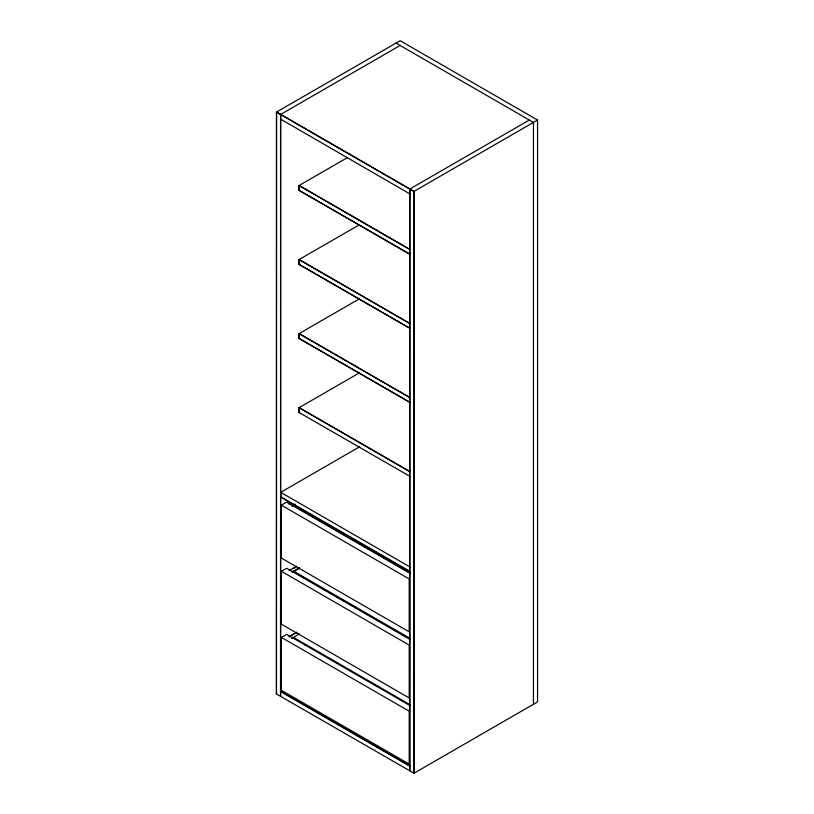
<?xml version="1.0" encoding="UTF-8"?>
<svg xmlns="http://www.w3.org/2000/svg" width="814" height="814" viewBox="0 0 814 814"><rect width="100%" height="100%" fill="white"/><g stroke="black" fill="none" stroke-linecap="round" stroke-linejoin="round"><path stroke-width="1.22" d="M276.445 112.108L400.132 40.7L537.555 120.045L537.555 701.892L413.868 773.3L413.868 191.453L276.445 112.108L276.445 693.955L414.011 773.219L414.011 191.371L276.587 112.027L276.445 693.955M400.132 45.462L280.565 114.489L280.565 696.336L280.708 114.408M280.708 119.17L409.747 193.834M409.595 254.151L299.033 190.313L299.033 185.551L347.517 157.56M299.033 190.313L409.737 254.07M529.314 120.045L409.747 189.072L409.747 770.919L409.89 188.99M413.868 191.453L537.555 120.045M409.595 328.205L299.033 264.367L299.033 259.605L359.605 224.633M299.033 264.367L409.737 328.123M409.595 402.258L299.033 338.421L299.033 333.659L359.605 298.687M299.033 338.421L409.737 402.177M409.737 476.231L299.033 412.474L299.033 407.712L359.605 372.741M299.033 412.474L299.165 407.631L409.737 471.469M359.727 446.723L280.708 492.348L409.89 566.931M280.84 497.028L410.022 571.611L280.84 497.028L280.84 492.267M281.39 505.179L409.198 578.958L409.198 631.857L281.39 558.068L281.39 505.179L286.66 502.136L410.093 573.402M289.133 504.405L291.32 503.144M291.697 506.105L295.167 504.1M292.979 505.891L295.167 504.629M281.39 571.296L409.198 645.085L409.198 697.974L281.39 624.185L281.39 571.296L286.66 568.253L410.093 639.519M289.123 570.533L296.764 566.127M293.488 568.538L295.665 567.287M291.87 572.12L299.511 567.714M292.969 572.018L299.511 568.243M281.39 637.413L409.198 711.202L409.198 764.092L281.39 690.313L281.39 637.413L286.66 634.371L410.093 705.636M289.123 636.65L296.764 632.244M289.123 636.813L296.764 632.397M291.697 638.502L299.511 633.831M396.011 43.081L533.435 122.426L533.435 704.273M409.737 249.308L299.165 185.47L299.165 190.232M299.033 185.551L409.595 249.389M409.737 323.362L299.165 259.524L299.165 264.285M299.033 259.605L409.595 323.443M409.737 397.415L299.165 333.577L299.165 338.339M299.033 333.659L409.595 397.497M299.033 407.712L409.595 471.55M409.798 572.171L293.528 505.046L296.825 507.468M299.013 508.74L306.695 513.166M308.893 514.438L346.184 535.968M348.372 537.23L356.054 541.666M358.252 542.938L360.439 544.2M362.637 545.472L365.924 547.364M368.121 548.636L375.803 553.062M377.991 554.334L381.288 556.237M383.475 557.498L385.673 558.77M387.861 560.032L391.158 561.935M393.345 563.196L401.027 567.633M403.225 568.894L408.709 572.069M409.798 638.288L293.528 571.163L293.528 571.693M294.627 572.323L327.533 591.32M329.731 592.592L331.919 593.854M334.116 595.126L347.283 602.716M349.471 603.988L352.767 605.891M354.955 607.152L357.153 608.424M359.34 609.686L362.637 611.589M364.825 612.85L372.507 617.287M374.705 618.548L382.377 622.985M384.574 624.257L406.512 636.914M409.798 704.568L293.528 637.443M280.708 691.503L409.89 766.076L280.708 691.503"/></g></svg>
